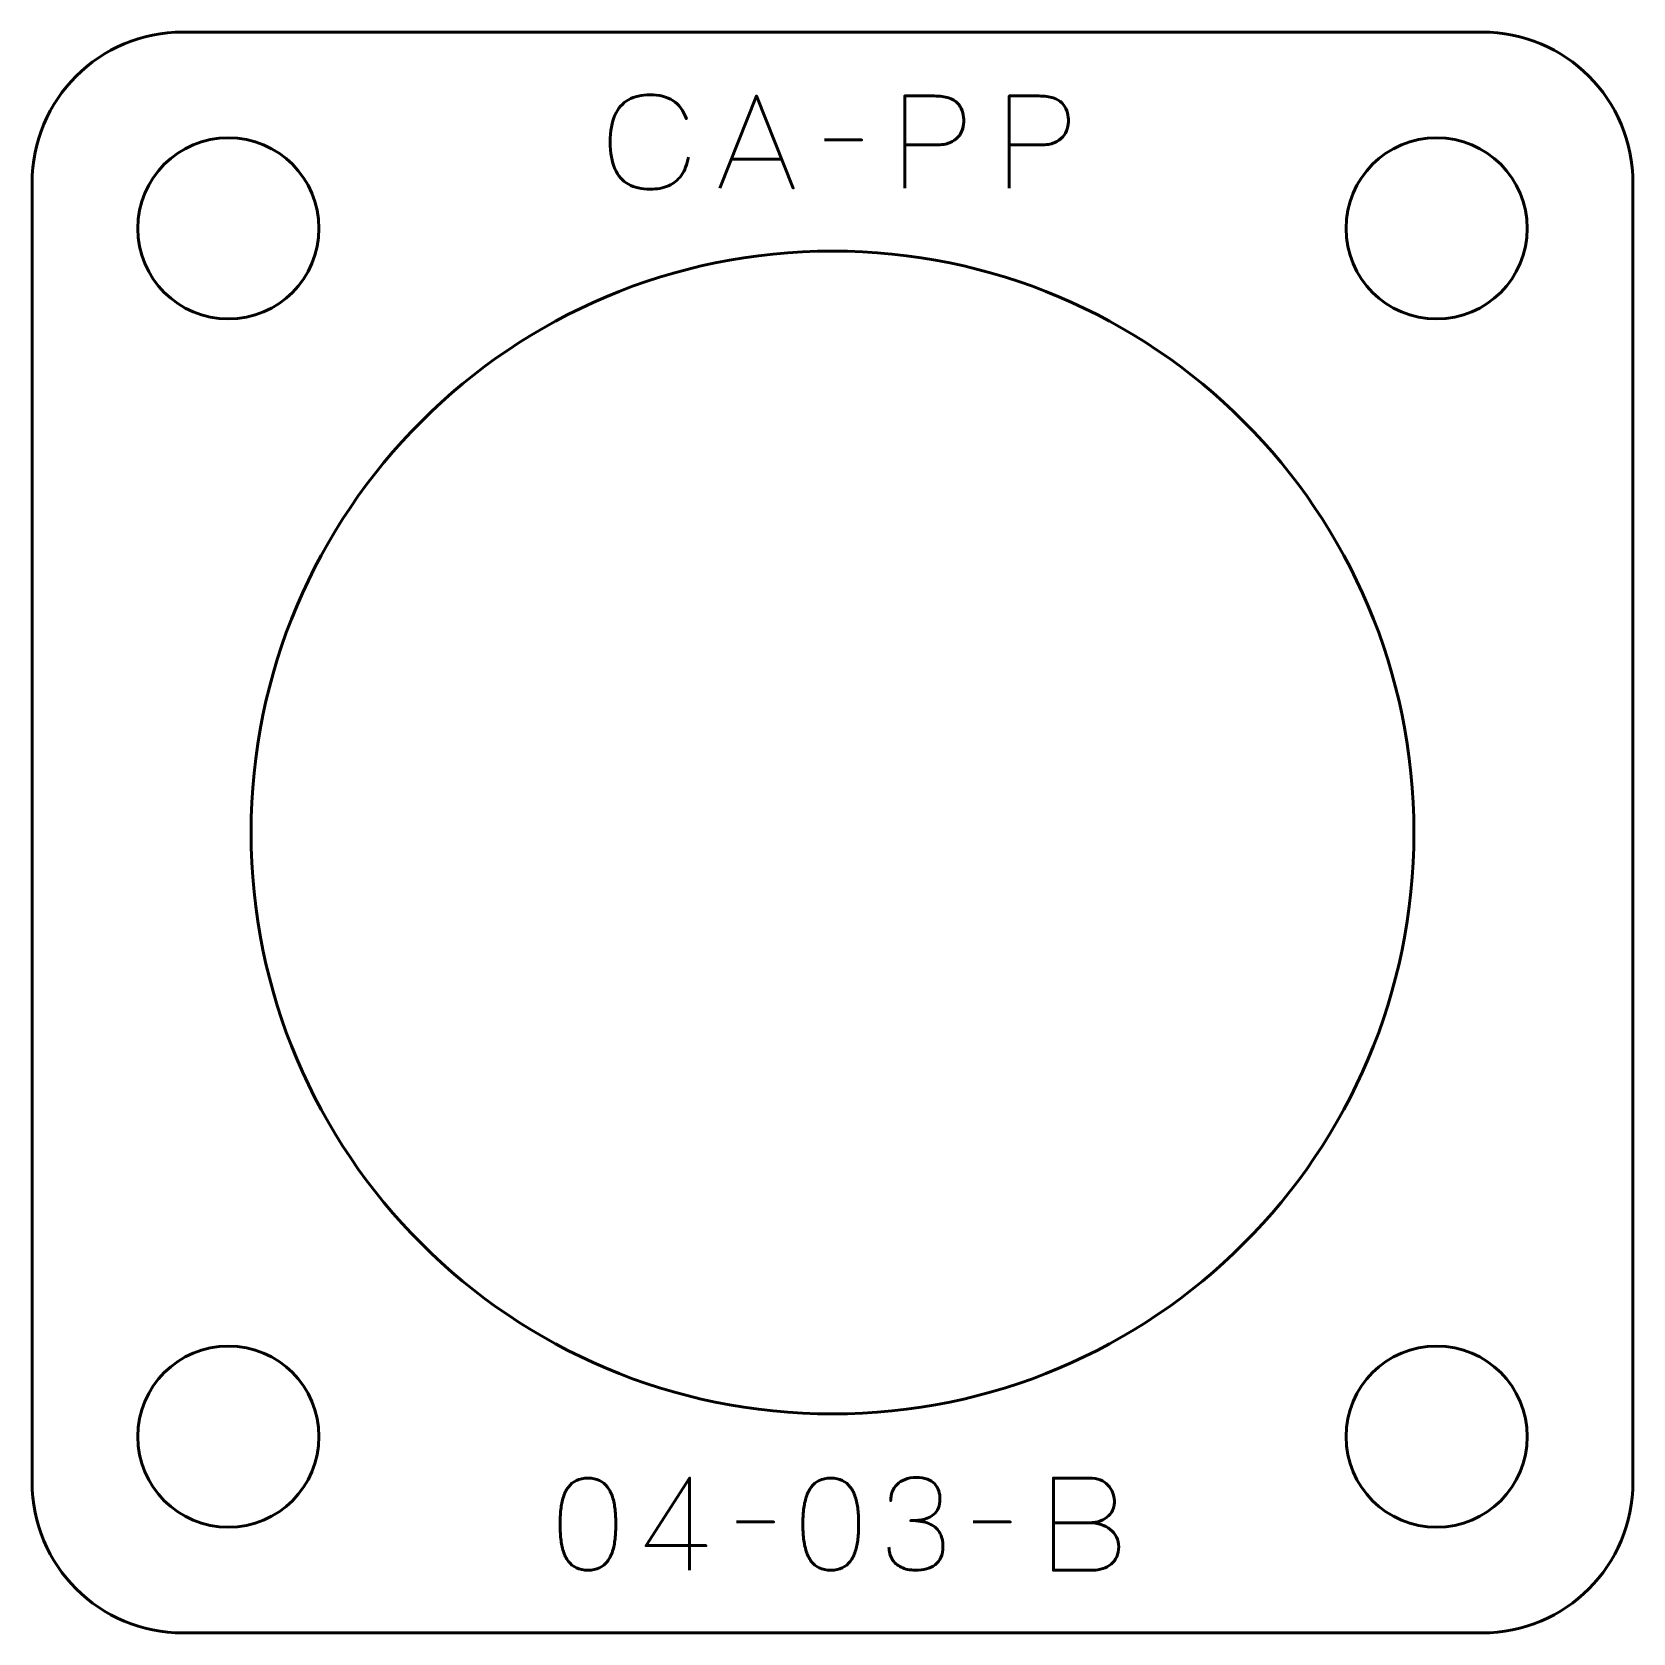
# Model space of a CAD drawing. Header units: centimetres. Extents: x -15.2 to 3.8, y -37.5 to 7.8.
# Drawn here: x -1.55 to 3.75, y -37.5 to -32.2 of the extents above; entities that cross this region are included whole.
import ezdxf

# ---------------------------------------------------------------- set-up
doc = ezdxf.new("R2010")
doc.units = ezdxf.units.CM
doc.header["$MEASUREMENT"] = 0
doc.layers.add('Layer 1', color=7, linetype='Continuous')

msp = doc.modelspace()

# ---------------------------------------------------------------- linework, layer by layer
at = {"layer": 'Layer 1', "lineweight": 53}
for points, knots in [([(-1.04994, -32.19997), (-1.04994, -32.19997), (3.24993, -32.19997), (3.24993, -32.19997), (3.24993, -32.19997), (3.52707, -32.19997), (3.75003, -32.42306), (3.75003, -32.70006), (3.75003, -32.70006), (3.75003, -32.70006), (3.75003, -36.99993), (3.75003, -36.99993), (3.75003, -36.99993), (3.75003, -37.27707), (3.52707, -37.50003), (3.24993, -37.50003), (3.24993, -37.50003), (3.24993, -37.50003), (-1.04994, -37.50003), (-1.04994, -37.50003), (-1.04994, -37.50003), (-1.32694, -37.50003), (-1.55003, -37.27707), (-1.55003, -36.99993), (-1.55003, -36.99993), (-1.55003, -36.99993), (-1.55003, -32.70006), (-1.55003, -32.70006), (-1.55003, -32.70006), (-1.55003, -32.42306), (-1.32694, -32.19997), (-1.04994, -32.19997)], [0, 0, 0, 0, 0.125, 0.125, 0.125, 0.125, 0.25, 0.25, 0.25, 0.25, 0.375, 0.375, 0.375, 0.375, 0.5, 0.5, 0.5, 0.5, 0.625, 0.625, 0.625, 0.625, 0.75, 0.75, 0.75, 0.75, 0.875, 0.875, 0.875, 0.875, 1, 1, 1, 1]), ([(-0.60002, -32.85), (-0.60002, -33.01567), (-0.73425, -33.15), (-0.90002, -33.15), (-0.90002, -33.15), (-1.06569, -33.15), (-1.20002, -33.01567), (-1.20002, -32.85), (-1.20002, -32.85), (-1.20002, -32.68437), (-1.06569, -32.55), (-0.90002, -32.55), (-0.90002, -32.55), (-0.73425, -32.55), (-0.60002, -32.68437), (-0.60002, -32.85)], [0, 0, 0, 0, 0.25, 0.25, 0.25, 0.25, 0.5, 0.5, 0.5, 0.5, 0.75, 0.75, 0.75, 0.75, 1, 1, 1, 1]), ([(3.39998, -32.85), (3.39998, -33.01567), (3.26575, -33.15), (3.09998, -33.15), (3.09998, -33.15), (2.93431, -33.15), (2.79998, -33.01567), (2.79998, -32.85), (2.79998, -32.85), (2.79998, -32.68437), (2.93431, -32.55), (3.09998, -32.55), (3.09998, -32.55), (3.26575, -32.55), (3.39998, -32.68437), (3.39998, -32.85)], [0, 0, 0, 0, 0.25, 0.25, 0.25, 0.25, 0.5, 0.5, 0.5, 0.5, 0.75, 0.75, 0.75, 0.75, 1, 1, 1, 1]), ([(-0.60002, -36.85), (-0.60002, -37.01567), (-0.73425, -37.15), (-0.90002, -37.15), (-0.90002, -37.15), (-1.06569, -37.15), (-1.20002, -37.01567), (-1.20002, -36.85), (-1.20002, -36.85), (-1.20002, -36.68437), (-1.06569, -36.55), (-0.90002, -36.55), (-0.90002, -36.55), (-0.73425, -36.55), (-0.60002, -36.68437), (-0.60002, -36.85)], [0, 0, 0, 0, 0.25, 0.25, 0.25, 0.25, 0.5, 0.5, 0.5, 0.5, 0.75, 0.75, 0.75, 0.75, 1, 1, 1, 1]), ([(3.39998, -36.85), (3.39998, -37.01567), (3.26575, -37.15), (3.09998, -37.15), (3.09998, -37.15), (2.93431, -37.15), (2.79998, -37.01567), (2.79998, -36.85), (2.79998, -36.85), (2.79998, -36.68437), (2.93431, -36.55), (3.09998, -36.55), (3.09998, -36.55), (3.26575, -36.55), (3.39998, -36.68437), (3.39998, -36.85)], [0, 0, 0, 0, 0.25, 0.25, 0.25, 0.25, 0.5, 0.5, 0.5, 0.5, 0.75, 0.75, 0.75, 0.75, 1, 1, 1, 1])]:
    msp.add_open_spline(points, degree=3, knots=knots, dxfattribs=at)
at = {"layer": 'Layer 1', "color": 30, "lineweight": 53}
for points, knots in [([(0.62312, -32.61445), (0.6186, -32.63865), (0.6107, -32.65862), (0.59962, -32.67428), (0.59962, -32.67428), (0.58848, -32.68988), (0.57422, -32.70145), (0.55687, -32.709), (0.55687, -32.709), (0.53958, -32.71655), (0.51926, -32.72036), (0.49612, -32.72029), (0.49612, -32.72029), (0.46797, -32.72036), (0.44405, -32.71492), (0.42443, -32.70385), (0.42443, -32.70385), (0.40482, -32.69284), (0.38986, -32.67584), (0.37956, -32.65277), (0.37956, -32.65277), (0.36926, -32.62969), (0.36411, -32.60013), (0.36404, -32.56408), (0.36404, -32.56408), (0.36411, -32.52817), (0.36926, -32.49867), (0.37956, -32.4756), (0.37956, -32.4756), (0.38986, -32.45253), (0.40482, -32.43546), (0.42443, -32.42438), (0.42443, -32.42438), (0.44405, -32.4133), (0.46797, -32.4078), (0.49612, -32.40787), (0.49612, -32.40787), (0.52625, -32.4078), (0.5515, -32.41422), (0.57182, -32.42713), (0.57182, -32.42713), (0.59207, -32.44004), (0.60696, -32.46001), (0.61634, -32.48703), (0.61634, -32.48703), (0.60696, -32.46001), (0.59207, -32.44004), (0.57182, -32.42713), (0.57182, -32.42713), (0.5515, -32.41422), (0.52625, -32.4078), (0.49612, -32.40787), (0.49612, -32.40787), (0.46797, -32.4078), (0.44405, -32.4133), (0.42443, -32.42438), (0.42443, -32.42438), (0.40482, -32.43546), (0.38986, -32.45253), (0.37956, -32.4756), (0.37956, -32.4756), (0.36926, -32.49867), (0.36411, -32.52817), (0.36404, -32.56408), (0.36404, -32.56408), (0.36411, -32.60013), (0.36926, -32.62969), (0.37956, -32.65277), (0.37956, -32.65277), (0.38986, -32.67584), (0.40482, -32.69284), (0.42443, -32.70385), (0.42443, -32.70385), (0.44405, -32.71492), (0.46797, -32.72036), (0.49612, -32.72029), (0.49612, -32.72029), (0.51926, -32.72036), (0.53958, -32.71655), (0.55687, -32.709), (0.55687, -32.709), (0.57422, -32.70145), (0.58848, -32.68988), (0.59962, -32.67428), (0.59962, -32.67428), (0.6107, -32.65862), (0.6186, -32.63865), (0.62312, -32.61445)], [0, 0, 0, 0, 0.0454545, 0.0454545, 0.0454545, 0.0454545, 0.0909091, 0.0909091, 0.0909091, 0.0909091, 0.1363636, 0.1363636, 0.1363636, 0.1363636, 0.1818182, 0.1818182, 0.1818182, 0.1818182, 0.2272727, 0.2272727, 0.2272727, 0.2272727, 0.2727273, 0.2727273, 0.2727273, 0.2727273, 0.3181818, 0.3181818, 0.3181818, 0.3181818, 0.3636364, 0.3636364, 0.3636364, 0.3636364, 0.4090909, 0.4090909, 0.4090909, 0.4090909, 0.4545455, 0.4545455, 0.4545455, 0.4545455, 0.5, 0.5, 0.5, 0.5, 0.5454545, 0.5454545, 0.5454545, 0.5454545, 0.5909091, 0.5909091, 0.5909091, 0.5909091, 0.6363636, 0.6363636, 0.6363636, 0.6363636, 0.6818182, 0.6818182, 0.6818182, 0.6818182, 0.7272727, 0.7272727, 0.7272727, 0.7272727, 0.7727273, 0.7727273, 0.7727273, 0.7727273, 0.8181818, 0.8181818, 0.8181818, 0.8181818, 0.8636364, 0.8636364, 0.8636364, 0.8636364, 0.9090909, 0.9090909, 0.9090909, 0.9090909, 0.9545455, 0.9545455, 0.9545455, 0.9545455, 1, 1, 1, 1]), ([(0.72726, -32.7169), (0.72726, -32.7169), (0.84833, -32.41168), (0.84833, -32.41168), (0.84833, -32.41168), (0.84833, -32.41168), (0.96983, -32.7169), (0.96983, -32.7169), (0.96983, -32.7169), (0.96983, -32.7169), (0.84833, -32.41168), (0.84833, -32.41168), (0.84833, -32.41168), (0.84833, -32.41168), (0.72726, -32.7169), (0.72726, -32.7169)], [0, 0, 0, 0, 0.25, 0.25, 0.25, 0.25, 0.5, 0.5, 0.5, 0.5, 0.75, 0.75, 0.75, 0.75, 1, 1, 1, 1]), ([(1.33897, -32.7169), (1.33897, -32.7169), (1.33897, -32.41168), (1.33897, -32.41168), (1.33897, -32.41168), (1.33897, -32.41168), (1.43634, -32.41168), (1.43634, -32.41168), (1.43634, -32.41168), (1.45581, -32.41175), (1.47182, -32.41394), (1.48445, -32.41817), (1.48445, -32.41817), (1.49701, -32.42233), (1.50689, -32.42812), (1.51402, -32.43546), (1.51402, -32.43546), (1.52114, -32.44272), (1.52622, -32.45105), (1.52933, -32.46043), (1.52933, -32.46043), (1.53236, -32.46982), (1.53412, -32.47962), (1.53455, -32.49), (1.53455, -32.49), (1.53504, -32.50037), (1.53384, -32.51053), (1.53102, -32.5204), (1.53102, -32.5204), (1.52813, -32.53028), (1.52326, -32.53924), (1.51627, -32.54729), (1.51627, -32.54729), (1.50936, -32.55533), (1.49998, -32.56175), (1.48819, -32.56648), (1.48819, -32.56648), (1.47641, -32.57127), (1.46181, -32.57367), (1.44438, -32.57381), (1.44438, -32.57381), (1.44438, -32.57381), (1.33897, -32.57381), (1.33897, -32.57381), (1.33897, -32.57381), (1.33897, -32.57381), (1.44438, -32.57381), (1.44438, -32.57381), (1.44438, -32.57381), (1.46145, -32.57367), (1.47592, -32.57127), (1.48763, -32.56648), (1.48763, -32.56648), (1.49941, -32.56175), (1.5088, -32.55533), (1.51585, -32.54729), (1.51585, -32.54729), (1.52284, -32.53924), (1.52785, -32.53028), (1.53081, -32.5204), (1.53081, -32.5204), (1.53377, -32.51053), (1.53504, -32.50037), (1.53455, -32.49), (1.53455, -32.49), (1.53412, -32.47962), (1.53236, -32.46982), (1.52919, -32.46043), (1.52919, -32.46043), (1.52608, -32.45105), (1.52086, -32.44272), (1.51373, -32.43546), (1.51373, -32.43546), (1.50654, -32.42812), (1.49666, -32.42233), (1.4841, -32.41817), (1.4841, -32.41817), (1.47147, -32.41394), (1.4556, -32.41175), (1.43634, -32.41168), (1.43634, -32.41168), (1.43634, -32.41168), (1.33897, -32.41168), (1.33897, -32.41168), (1.33897, -32.41168), (1.33897, -32.41168), (1.33897, -32.7169), (1.33897, -32.7169)], [0, 0, 0, 0, 0.0454545, 0.0454545, 0.0454545, 0.0454545, 0.0909091, 0.0909091, 0.0909091, 0.0909091, 0.1363636, 0.1363636, 0.1363636, 0.1363636, 0.1818182, 0.1818182, 0.1818182, 0.1818182, 0.2272727, 0.2272727, 0.2272727, 0.2272727, 0.2727273, 0.2727273, 0.2727273, 0.2727273, 0.3181818, 0.3181818, 0.3181818, 0.3181818, 0.3636364, 0.3636364, 0.3636364, 0.3636364, 0.4090909, 0.4090909, 0.4090909, 0.4090909, 0.4545455, 0.4545455, 0.4545455, 0.4545455, 0.5, 0.5, 0.5, 0.5, 0.5454545, 0.5454545, 0.5454545, 0.5454545, 0.5909091, 0.5909091, 0.5909091, 0.5909091, 0.6363636, 0.6363636, 0.6363636, 0.6363636, 0.6818182, 0.6818182, 0.6818182, 0.6818182, 0.7272727, 0.7272727, 0.7272727, 0.7272727, 0.7727273, 0.7727273, 0.7727273, 0.7727273, 0.8181818, 0.8181818, 0.8181818, 0.8181818, 0.8636364, 0.8636364, 0.8636364, 0.8636364, 0.9090909, 0.9090909, 0.9090909, 0.9090909, 0.9545455, 0.9545455, 0.9545455, 0.9545455, 1, 1, 1, 1]), ([(1.68525, -32.7169), (1.68525, -32.7169), (1.68525, -32.41168), (1.68525, -32.41168), (1.68525, -32.41168), (1.68525, -32.41168), (1.78262, -32.41168), (1.78262, -32.41168), (1.78262, -32.41168), (1.80209, -32.41175), (1.8181, -32.41394), (1.83073, -32.41817), (1.83073, -32.41817), (1.84329, -32.42233), (1.85317, -32.42812), (1.8603, -32.43546), (1.8603, -32.43546), (1.86742, -32.44272), (1.8725, -32.45105), (1.87561, -32.46043), (1.87561, -32.46043), (1.87864, -32.46982), (1.8804, -32.47962), (1.88083, -32.49), (1.88083, -32.49), (1.88132, -32.50037), (1.88012, -32.51053), (1.8773, -32.5204), (1.8773, -32.5204), (1.87441, -32.53028), (1.86954, -32.53924), (1.86255, -32.54729), (1.86255, -32.54729), (1.85564, -32.55533), (1.84626, -32.56175), (1.83447, -32.56648), (1.83447, -32.56648), (1.82269, -32.57127), (1.80809, -32.57367), (1.79066, -32.57381), (1.79066, -32.57381), (1.79066, -32.57381), (1.68525, -32.57381), (1.68525, -32.57381), (1.68525, -32.57381), (1.68525, -32.57381), (1.79066, -32.57381), (1.79066, -32.57381), (1.79066, -32.57381), (1.80773, -32.57367), (1.8222, -32.57127), (1.83391, -32.56648), (1.83391, -32.56648), (1.84569, -32.56175), (1.85508, -32.55533), (1.86213, -32.54729), (1.86213, -32.54729), (1.86912, -32.53924), (1.87413, -32.53028), (1.87709, -32.5204), (1.87709, -32.5204), (1.88005, -32.51053), (1.88132, -32.50037), (1.88083, -32.49), (1.88083, -32.49), (1.8804, -32.47962), (1.87864, -32.46982), (1.87547, -32.46043), (1.87547, -32.46043), (1.87236, -32.45105), (1.86714, -32.44272), (1.86001, -32.43546), (1.86001, -32.43546), (1.85282, -32.42812), (1.84294, -32.42233), (1.83038, -32.41817), (1.83038, -32.41817), (1.81775, -32.41394), (1.80188, -32.41175), (1.78262, -32.41168), (1.78262, -32.41168), (1.78262, -32.41168), (1.68525, -32.41168), (1.68525, -32.41168), (1.68525, -32.41168), (1.68525, -32.41168), (1.68525, -32.7169), (1.68525, -32.7169)], [0, 0, 0, 0, 0.0454545, 0.0454545, 0.0454545, 0.0454545, 0.0909091, 0.0909091, 0.0909091, 0.0909091, 0.1363636, 0.1363636, 0.1363636, 0.1363636, 0.1818182, 0.1818182, 0.1818182, 0.1818182, 0.2272727, 0.2272727, 0.2272727, 0.2272727, 0.2727273, 0.2727273, 0.2727273, 0.2727273, 0.3181818, 0.3181818, 0.3181818, 0.3181818, 0.3636364, 0.3636364, 0.3636364, 0.3636364, 0.4090909, 0.4090909, 0.4090909, 0.4090909, 0.4545455, 0.4545455, 0.4545455, 0.4545455, 0.5, 0.5, 0.5, 0.5, 0.5454545, 0.5454545, 0.5454545, 0.5454545, 0.5909091, 0.5909091, 0.5909091, 0.5909091, 0.6363636, 0.6363636, 0.6363636, 0.6363636, 0.6818182, 0.6818182, 0.6818182, 0.6818182, 0.7272727, 0.7272727, 0.7272727, 0.7272727, 0.7727273, 0.7727273, 0.7727273, 0.7727273, 0.8181818, 0.8181818, 0.8181818, 0.8181818, 0.8636364, 0.8636364, 0.8636364, 0.8636364, 0.9090909, 0.9090909, 0.9090909, 0.9090909, 0.9545455, 0.9545455, 0.9545455, 0.9545455, 1, 1, 1, 1]), ([(1.07312, -32.5573), (1.07312, -32.5573), (1.19631, -32.5573), (1.19631, -32.5573), (1.19631, -32.5573), (1.19631, -32.5573), (1.07312, -32.5573), (1.07312, -32.5573)], [0, 0, 0, 0, 0.5, 0.5, 0.5, 0.5, 1, 1, 1, 1]), ([(0.76536, -32.6208), (0.76536, -32.6208), (0.9313, -32.6208), (0.9313, -32.6208), (0.9313, -32.6208), (0.9313, -32.6208), (0.76536, -32.6208), (0.76536, -32.6208)], [0, 0, 0, 0, 0.5, 0.5, 0.5, 0.5, 1, 1, 1, 1]), ([(0.29039, -37.29221), (0.3052, -37.29214), (0.31797, -37.28953), (0.32863, -37.28445), (0.32863, -37.28445), (0.33921, -37.27937), (0.34803, -37.2721), (0.35508, -37.26286), (0.35508, -37.26286), (0.36207, -37.25355), (0.36757, -37.24254), (0.37166, -37.22984), (0.37166, -37.22984), (0.37569, -37.21714), (0.37858, -37.20324), (0.3802, -37.188), (0.3802, -37.188), (0.3819, -37.17276), (0.38274, -37.15674), (0.38267, -37.13981), (0.38267, -37.13981), (0.38274, -37.12295), (0.3819, -37.10693), (0.3802, -37.09176), (0.3802, -37.09176), (0.37858, -37.07659), (0.37569, -37.06262), (0.37166, -37.04992), (0.37166, -37.04992), (0.36757, -37.03729), (0.36207, -37.02629), (0.35508, -37.0169), (0.35508, -37.0169), (0.34803, -37.00759), (0.33921, -37.00032), (0.32863, -36.99524), (0.32863, -36.99524), (0.31797, -36.99009), (0.3052, -36.98748), (0.29039, -36.98741), (0.29039, -36.98741), (0.27557, -36.98748), (0.2628, -36.99009), (0.25214, -36.99524), (0.25214, -36.99524), (0.24156, -37.00032), (0.23274, -37.00759), (0.22569, -37.0169), (0.22569, -37.0169), (0.2187, -37.02629), (0.2132, -37.03729), (0.20911, -37.04992), (0.20911, -37.04992), (0.20508, -37.06262), (0.20219, -37.07659), (0.20057, -37.09176), (0.20057, -37.09176), (0.19888, -37.10693), (0.19803, -37.12295), (0.1981, -37.13981), (0.1981, -37.13981), (0.19803, -37.15674), (0.19888, -37.17276), (0.20057, -37.188), (0.20057, -37.188), (0.20219, -37.20324), (0.20508, -37.21714), (0.20911, -37.22984), (0.20911, -37.22984), (0.2132, -37.24254), (0.2187, -37.25355), (0.22569, -37.26286), (0.22569, -37.26286), (0.23274, -37.2721), (0.24156, -37.27937), (0.25214, -37.28445), (0.25214, -37.28445), (0.2628, -37.28953), (0.27557, -37.29214), (0.29039, -37.29221)], [0, 0, 0, 0, 0.05, 0.05, 0.05, 0.05, 0.1, 0.1, 0.1, 0.1, 0.15, 0.15, 0.15, 0.15, 0.2, 0.2, 0.2, 0.2, 0.25, 0.25, 0.25, 0.25, 0.3, 0.3, 0.3, 0.3, 0.35, 0.35, 0.35, 0.35, 0.4, 0.4, 0.4, 0.4, 0.45, 0.45, 0.45, 0.45, 0.5, 0.5, 0.5, 0.5, 0.55, 0.55, 0.55, 0.55, 0.6, 0.6, 0.6, 0.6, 0.65, 0.65, 0.65, 0.65, 0.7, 0.7, 0.7, 0.7, 0.75, 0.75, 0.75, 0.75, 0.8, 0.8, 0.8, 0.8, 0.85, 0.85, 0.85, 0.85, 0.9, 0.9, 0.9, 0.9, 0.95, 0.95, 0.95, 0.95, 1, 1, 1, 1]), ([(0.29039, -37.29221), (0.3052, -37.29214), (0.31797, -37.28953), (0.32863, -37.28445), (0.32863, -37.28445), (0.33921, -37.27937), (0.34803, -37.2721), (0.35508, -37.26286), (0.35508, -37.26286), (0.36207, -37.25355), (0.36757, -37.24254), (0.37166, -37.22984), (0.37166, -37.22984), (0.37569, -37.21714), (0.37858, -37.20324), (0.3802, -37.188), (0.3802, -37.188), (0.3819, -37.17276), (0.38274, -37.15674), (0.38267, -37.13981), (0.38267, -37.13981), (0.38274, -37.12295), (0.3819, -37.10693), (0.3802, -37.09176), (0.3802, -37.09176), (0.37858, -37.07659), (0.37569, -37.06262), (0.37166, -37.04992), (0.37166, -37.04992), (0.36757, -37.03729), (0.36207, -37.02629), (0.35508, -37.0169), (0.35508, -37.0169), (0.34803, -37.00759), (0.33921, -37.00032), (0.32863, -36.99524), (0.32863, -36.99524), (0.31797, -36.99009), (0.3052, -36.98748), (0.29039, -36.98741), (0.29039, -36.98741), (0.27557, -36.98748), (0.2628, -36.99009), (0.25214, -36.99524), (0.25214, -36.99524), (0.24156, -37.00032), (0.23274, -37.00759), (0.22569, -37.0169), (0.22569, -37.0169), (0.2187, -37.02629), (0.2132, -37.03729), (0.20911, -37.04992), (0.20911, -37.04992), (0.20508, -37.06262), (0.20219, -37.07659), (0.20057, -37.09176), (0.20057, -37.09176), (0.19888, -37.10693), (0.19803, -37.12295), (0.1981, -37.13981), (0.1981, -37.13981), (0.19803, -37.15674), (0.19888, -37.17276), (0.20057, -37.188), (0.20057, -37.188), (0.20219, -37.20324), (0.20508, -37.21714), (0.20911, -37.22984), (0.20911, -37.22984), (0.2132, -37.24254), (0.2187, -37.25355), (0.22569, -37.26286), (0.22569, -37.26286), (0.23274, -37.2721), (0.24156, -37.27937), (0.25214, -37.28445), (0.25214, -37.28445), (0.2628, -37.28953), (0.27557, -37.29214), (0.29039, -37.29221)], [0, 0, 0, 0, 0.05, 0.05, 0.05, 0.05, 0.1, 0.1, 0.1, 0.1, 0.15, 0.15, 0.15, 0.15, 0.2, 0.2, 0.2, 0.2, 0.25, 0.25, 0.25, 0.25, 0.3, 0.3, 0.3, 0.3, 0.35, 0.35, 0.35, 0.35, 0.4, 0.4, 0.4, 0.4, 0.45, 0.45, 0.45, 0.45, 0.5, 0.5, 0.5, 0.5, 0.55, 0.55, 0.55, 0.55, 0.6, 0.6, 0.6, 0.6, 0.65, 0.65, 0.65, 0.65, 0.7, 0.7, 0.7, 0.7, 0.75, 0.75, 0.75, 0.75, 0.8, 0.8, 0.8, 0.8, 0.85, 0.85, 0.85, 0.85, 0.9, 0.9, 0.9, 0.9, 0.95, 0.95, 0.95, 0.95, 1, 1, 1, 1]), ([(0.62693, -37.29221), (0.62693, -37.29221), (0.62693, -36.98699), (0.62693, -36.98699), (0.62693, -36.98699), (0.62693, -36.98699), (0.483, -37.21093), (0.483, -37.21093), (0.483, -37.21093), (0.483, -37.21093), (0.68112, -37.21093), (0.68112, -37.21093), (0.68112, -37.21093), (0.68112, -37.21093), (0.483, -37.21093), (0.483, -37.21093), (0.483, -37.21093), (0.483, -37.21093), (0.62693, -36.98699), (0.62693, -36.98699), (0.62693, -36.98699), (0.62693, -36.98699), (0.62693, -37.29221), (0.62693, -37.29221)], [0, 0, 0, 0, 0.1666667, 0.1666667, 0.1666667, 0.1666667, 0.3333333, 0.3333333, 0.3333333, 0.3333333, 0.5, 0.5, 0.5, 0.5, 0.6666667, 0.6666667, 0.6666667, 0.6666667, 0.8333333, 0.8333333, 0.8333333, 0.8333333, 1, 1, 1, 1]), ([(1.09429, -37.29221), (1.1091, -37.29214), (1.12187, -37.28953), (1.13253, -37.28445), (1.13253, -37.28445), (1.14311, -37.27937), (1.15193, -37.2721), (1.15898, -37.26286), (1.15898, -37.26286), (1.16597, -37.25355), (1.17147, -37.24254), (1.17556, -37.22984), (1.17556, -37.22984), (1.17959, -37.21714), (1.18248, -37.20324), (1.1841, -37.188), (1.1841, -37.188), (1.1858, -37.17276), (1.18664, -37.15674), (1.18657, -37.13981), (1.18657, -37.13981), (1.18664, -37.12295), (1.1858, -37.10693), (1.1841, -37.09176), (1.1841, -37.09176), (1.18248, -37.07659), (1.17959, -37.06262), (1.17556, -37.04992), (1.17556, -37.04992), (1.17147, -37.03729), (1.16597, -37.02629), (1.15898, -37.0169), (1.15898, -37.0169), (1.15193, -37.00759), (1.14311, -37.00032), (1.13253, -36.99524), (1.13253, -36.99524), (1.12187, -36.99009), (1.1091, -36.98748), (1.09429, -36.98741), (1.09429, -36.98741), (1.07947, -36.98748), (1.0667, -36.99009), (1.05604, -36.99524), (1.05604, -36.99524), (1.04546, -37.00032), (1.03664, -37.00759), (1.02959, -37.0169), (1.02959, -37.0169), (1.0226, -37.02629), (1.0171, -37.03729), (1.01301, -37.04992), (1.01301, -37.04992), (1.00898, -37.06262), (1.00609, -37.07659), (1.00447, -37.09176), (1.00447, -37.09176), (1.00278, -37.10693), (1.00193, -37.12295), (1.002, -37.13981), (1.002, -37.13981), (1.00193, -37.15674), (1.00278, -37.17276), (1.00447, -37.188), (1.00447, -37.188), (1.00609, -37.20324), (1.00898, -37.21714), (1.01301, -37.22984), (1.01301, -37.22984), (1.0171, -37.24254), (1.0226, -37.25355), (1.02959, -37.26286), (1.02959, -37.26286), (1.03664, -37.2721), (1.04546, -37.27937), (1.05604, -37.28445), (1.05604, -37.28445), (1.0667, -37.28953), (1.07947, -37.29214), (1.09429, -37.29221)], [0, 0, 0, 0, 0.05, 0.05, 0.05, 0.05, 0.1, 0.1, 0.1, 0.1, 0.15, 0.15, 0.15, 0.15, 0.2, 0.2, 0.2, 0.2, 0.25, 0.25, 0.25, 0.25, 0.3, 0.3, 0.3, 0.3, 0.35, 0.35, 0.35, 0.35, 0.4, 0.4, 0.4, 0.4, 0.45, 0.45, 0.45, 0.45, 0.5, 0.5, 0.5, 0.5, 0.55, 0.55, 0.55, 0.55, 0.6, 0.6, 0.6, 0.6, 0.65, 0.65, 0.65, 0.65, 0.7, 0.7, 0.7, 0.7, 0.75, 0.75, 0.75, 0.75, 0.8, 0.8, 0.8, 0.8, 0.85, 0.85, 0.85, 0.85, 0.9, 0.9, 0.9, 0.9, 0.95, 0.95, 0.95, 0.95, 1, 1, 1, 1]), ([(1.09429, -37.29221), (1.1091, -37.29214), (1.12187, -37.28953), (1.13253, -37.28445), (1.13253, -37.28445), (1.14311, -37.27937), (1.15193, -37.2721), (1.15898, -37.26286), (1.15898, -37.26286), (1.16597, -37.25355), (1.17147, -37.24254), (1.17556, -37.22984), (1.17556, -37.22984), (1.17959, -37.21714), (1.18248, -37.20324), (1.1841, -37.188), (1.1841, -37.188), (1.1858, -37.17276), (1.18664, -37.15674), (1.18657, -37.13981), (1.18657, -37.13981), (1.18664, -37.12295), (1.1858, -37.10693), (1.1841, -37.09176), (1.1841, -37.09176), (1.18248, -37.07659), (1.17959, -37.06262), (1.17556, -37.04992), (1.17556, -37.04992), (1.17147, -37.03729), (1.16597, -37.02629), (1.15898, -37.0169), (1.15898, -37.0169), (1.15193, -37.00759), (1.14311, -37.00032), (1.13253, -36.99524), (1.13253, -36.99524), (1.12187, -36.99009), (1.1091, -36.98748), (1.09429, -36.98741), (1.09429, -36.98741), (1.07947, -36.98748), (1.0667, -36.99009), (1.05604, -36.99524), (1.05604, -36.99524), (1.04546, -37.00032), (1.03664, -37.00759), (1.02959, -37.0169), (1.02959, -37.0169), (1.0226, -37.02629), (1.0171, -37.03729), (1.01301, -37.04992), (1.01301, -37.04992), (1.00898, -37.06262), (1.00609, -37.07659), (1.00447, -37.09176), (1.00447, -37.09176), (1.00278, -37.10693), (1.00193, -37.12295), (1.002, -37.13981), (1.002, -37.13981), (1.00193, -37.15674), (1.00278, -37.17276), (1.00447, -37.188), (1.00447, -37.188), (1.00609, -37.20324), (1.00898, -37.21714), (1.01301, -37.22984), (1.01301, -37.22984), (1.0171, -37.24254), (1.0226, -37.25355), (1.02959, -37.26286), (1.02959, -37.26286), (1.03664, -37.2721), (1.04546, -37.27937), (1.05604, -37.28445), (1.05604, -37.28445), (1.0667, -37.28953), (1.07947, -37.29214), (1.09429, -37.29221)], [0, 0, 0, 0, 0.05, 0.05, 0.05, 0.05, 0.1, 0.1, 0.1, 0.1, 0.15, 0.15, 0.15, 0.15, 0.2, 0.2, 0.2, 0.2, 0.25, 0.25, 0.25, 0.25, 0.3, 0.3, 0.3, 0.3, 0.35, 0.35, 0.35, 0.35, 0.4, 0.4, 0.4, 0.4, 0.45, 0.45, 0.45, 0.45, 0.5, 0.5, 0.5, 0.5, 0.55, 0.55, 0.55, 0.55, 0.6, 0.6, 0.6, 0.6, 0.65, 0.65, 0.65, 0.65, 0.7, 0.7, 0.7, 0.7, 0.75, 0.75, 0.75, 0.75, 0.8, 0.8, 0.8, 0.8, 0.85, 0.85, 0.85, 0.85, 0.9, 0.9, 0.9, 0.9, 0.95, 0.95, 0.95, 0.95, 1, 1, 1, 1]), ([(1.2869, -37.21559), (1.28697, -37.23083), (1.2905, -37.24409), (1.29748, -37.25559), (1.29748, -37.25559), (1.30447, -37.26702), (1.31442, -37.27598), (1.3274, -37.2824), (1.3274, -37.2824), (1.34038, -37.28882), (1.35597, -37.29207), (1.37411, -37.29221), (1.37411, -37.29221), (1.38772, -37.29221), (1.40007, -37.2908), (1.41129, -37.28784), (1.41129, -37.28784), (1.42244, -37.28487), (1.43203, -37.28029), (1.44015, -37.27401), (1.44015, -37.27401), (1.44826, -37.26773), (1.45447, -37.25961), (1.45891, -37.24974), (1.45891, -37.24974), (1.46329, -37.23979), (1.46547, -37.22786), (1.46554, -37.21389), (1.46554, -37.21389), (1.46562, -37.19527), (1.46181, -37.17953), (1.45426, -37.16676), (1.45426, -37.16676), (1.44671, -37.15399), (1.43499, -37.1444), (1.41926, -37.13784), (1.41926, -37.13784), (1.40353, -37.13127), (1.38335, -37.12796), (1.35887, -37.12796), (1.35887, -37.12796), (1.37714, -37.12803), (1.39245, -37.12634), (1.40494, -37.12288), (1.40494, -37.12288), (1.41736, -37.11942), (1.4273, -37.11455), (1.43478, -37.1082), (1.43478, -37.1082), (1.44226, -37.10192), (1.44769, -37.09444), (1.45094, -37.08584), (1.45094, -37.08584), (1.45426, -37.0773), (1.45588, -37.06792), (1.45581, -37.05769), (1.45581, -37.05769), (1.45588, -37.04745), (1.45447, -37.038), (1.45165, -37.02925), (1.45165, -37.02925), (1.44889, -37.0205), (1.44438, -37.01281), (1.43824, -37.00625), (1.43824, -37.00625), (1.4321, -36.99969), (1.42399, -36.99454), (1.41404, -36.99087), (1.41404, -36.99087), (1.40402, -36.9872), (1.39181, -36.98537), (1.37749, -36.9853), (1.37749, -36.9853), (1.36324, -36.98537), (1.35075, -36.98748), (1.34017, -36.99158), (1.34017, -36.99158), (1.32951, -36.99567), (1.32077, -37.00124), (1.31371, -37.00837), (1.31371, -37.00837), (1.30673, -37.01549), (1.3015, -37.02361), (1.29805, -37.03278), (1.29805, -37.03278), (1.29452, -37.04195), (1.29283, -37.05169), (1.29283, -37.06192), (1.29283, -37.06192), (1.29283, -37.05169), (1.29452, -37.04195), (1.29805, -37.03278), (1.29805, -37.03278), (1.3015, -37.02361), (1.30673, -37.01549), (1.31371, -37.00837), (1.31371, -37.00837), (1.32077, -37.00124), (1.32951, -36.99567), (1.34017, -36.99158), (1.34017, -36.99158), (1.35075, -36.98748), (1.36324, -36.98537), (1.37749, -36.9853), (1.37749, -36.9853), (1.39181, -36.98537), (1.40402, -36.9872), (1.41404, -36.99087), (1.41404, -36.99087), (1.42399, -36.99454), (1.4321, -36.99969), (1.43824, -37.00625), (1.43824, -37.00625), (1.44438, -37.01281), (1.44889, -37.0205), (1.45165, -37.02925), (1.45165, -37.02925), (1.45447, -37.038), (1.45588, -37.04745), (1.45581, -37.05769), (1.45581, -37.05769), (1.45588, -37.06792), (1.45426, -37.0773), (1.45094, -37.08584), (1.45094, -37.08584), (1.44769, -37.09444), (1.44226, -37.10192), (1.43478, -37.1082), (1.43478, -37.1082), (1.4273, -37.11455), (1.41736, -37.11942), (1.40494, -37.12288), (1.40494, -37.12288), (1.39245, -37.12634), (1.37714, -37.12803), (1.35887, -37.12796), (1.35887, -37.12796), (1.38335, -37.12796), (1.40353, -37.13127), (1.41926, -37.13784), (1.41926, -37.13784), (1.43499, -37.1444), (1.44671, -37.15399), (1.45426, -37.16676), (1.45426, -37.16676), (1.46181, -37.17953), (1.46562, -37.19527), (1.46554, -37.21389), (1.46554, -37.21389), (1.46547, -37.22786), (1.46329, -37.23979), (1.45891, -37.24974), (1.45891, -37.24974), (1.45447, -37.25961), (1.44826, -37.26773), (1.44015, -37.27401), (1.44015, -37.27401), (1.43203, -37.28029), (1.42244, -37.28487), (1.41129, -37.28784), (1.41129, -37.28784), (1.40007, -37.2908), (1.38772, -37.29221), (1.37411, -37.29221), (1.37411, -37.29221), (1.35597, -37.29207), (1.34038, -37.28882), (1.3274, -37.2824), (1.3274, -37.2824), (1.31442, -37.27598), (1.30447, -37.26702), (1.29748, -37.25559), (1.29748, -37.25559), (1.2905, -37.24409), (1.28697, -37.23083), (1.2869, -37.21559)], [0, 0, 0, 0, 0.0227273, 0.0227273, 0.0227273, 0.0227273, 0.0454545, 0.0454545, 0.0454545, 0.0454545, 0.0681818, 0.0681818, 0.0681818, 0.0681818, 0.0909091, 0.0909091, 0.0909091, 0.0909091, 0.1136364, 0.1136364, 0.1136364, 0.1136364, 0.1363636, 0.1363636, 0.1363636, 0.1363636, 0.1590909, 0.1590909, 0.1590909, 0.1590909, 0.1818182, 0.1818182, 0.1818182, 0.1818182, 0.2045455, 0.2045455, 0.2045455, 0.2045455, 0.2272727, 0.2272727, 0.2272727, 0.2272727, 0.25, 0.25, 0.25, 0.25, 0.2727273, 0.2727273, 0.2727273, 0.2727273, 0.2954545, 0.2954545, 0.2954545, 0.2954545, 0.3181818, 0.3181818, 0.3181818, 0.3181818, 0.3409091, 0.3409091, 0.3409091, 0.3409091, 0.3636364, 0.3636364, 0.3636364, 0.3636364, 0.3863636, 0.3863636, 0.3863636, 0.3863636, 0.4090909, 0.4090909, 0.4090909, 0.4090909, 0.4318182, 0.4318182, 0.4318182, 0.4318182, 0.4545455, 0.4545455, 0.4545455, 0.4545455, 0.4772727, 0.4772727, 0.4772727, 0.4772727, 0.5, 0.5, 0.5, 0.5, 0.5227273, 0.5227273, 0.5227273, 0.5227273, 0.5454545, 0.5454545, 0.5454545, 0.5454545, 0.5681818, 0.5681818, 0.5681818, 0.5681818, 0.5909091, 0.5909091, 0.5909091, 0.5909091, 0.6136364, 0.6136364, 0.6136364, 0.6136364, 0.6363636, 0.6363636, 0.6363636, 0.6363636, 0.6590909, 0.6590909, 0.6590909, 0.6590909, 0.6818182, 0.6818182, 0.6818182, 0.6818182, 0.7045455, 0.7045455, 0.7045455, 0.7045455, 0.7272727, 0.7272727, 0.7272727, 0.7272727, 0.75, 0.75, 0.75, 0.75, 0.7727273, 0.7727273, 0.7727273, 0.7727273, 0.7954545, 0.7954545, 0.7954545, 0.7954545, 0.8181818, 0.8181818, 0.8181818, 0.8181818, 0.8409091, 0.8409091, 0.8409091, 0.8409091, 0.8636364, 0.8636364, 0.8636364, 0.8636364, 0.8863636, 0.8863636, 0.8863636, 0.8863636, 0.9090909, 0.9090909, 0.9090909, 0.9090909, 0.9318182, 0.9318182, 0.9318182, 0.9318182, 0.9545455, 0.9545455, 0.9545455, 0.9545455, 0.9772727, 0.9772727, 0.9772727, 0.9772727, 1, 1, 1, 1]), ([(1.8313, -37.13515), (1.8313, -37.13515), (1.94856, -37.13515), (1.94856, -37.13515), (1.94856, -37.13515), (1.9638, -37.13508), (1.97678, -37.13297), (1.98772, -37.1288), (1.98772, -37.1288), (1.99859, -37.12471), (2.0074, -37.11914), (2.01425, -37.11215), (2.01425, -37.11215), (2.02109, -37.10517), (2.02603, -37.09727), (2.02914, -37.08852), (2.02914, -37.08852), (2.03217, -37.07984), (2.03358, -37.07081), (2.03323, -37.0615), (2.03323, -37.0615), (2.0328, -37.05218), (2.03083, -37.04315), (2.0273, -37.03433), (2.0273, -37.03433), (2.02384, -37.02551), (2.01862, -37.01754), (2.01178, -37.01041), (2.01178, -37.01041), (2.00494, -37.00329), (1.9964, -36.99764), (1.98603, -36.99348), (1.98603, -36.99348), (1.97565, -36.98925), (1.96345, -36.98706), (1.94941, -36.98699), (1.94941, -36.98699), (1.94941, -36.98699), (1.8313, -36.98699), (1.8313, -36.98699), (1.8313, -36.98699), (1.8313, -36.98699), (1.8313, -37.29221), (1.8313, -37.29221), (1.8313, -37.29221), (1.8313, -37.29221), (1.96126, -37.29221), (1.96126, -37.29221), (1.96126, -37.29221), (1.9734, -37.29221), (1.98469, -37.29045), (1.99513, -37.28699), (1.99513, -37.28699), (2.00557, -37.28346), (2.01467, -37.27845), (2.02257, -37.27175), (2.02257, -37.27175), (2.03041, -37.26512), (2.03654, -37.25707), (2.04092, -37.24755), (2.04092, -37.24755), (2.04529, -37.23802), (2.04755, -37.22723), (2.04762, -37.21516), (2.04762, -37.21516), (2.04734, -37.20303), (2.0448, -37.19209), (2.03993, -37.18229), (2.03993, -37.18229), (2.03506, -37.17248), (2.02829, -37.16408), (2.01954, -37.15703), (2.01954, -37.15703), (2.01079, -37.15004), (2.00035, -37.14461), (1.98835, -37.14087), (1.98835, -37.14087), (1.97636, -37.13713), (1.9631, -37.13523), (1.94856, -37.13515), (1.94856, -37.13515), (1.9631, -37.13523), (1.97636, -37.13713), (1.98835, -37.14087), (1.98835, -37.14087), (2.00035, -37.14461), (2.01079, -37.15004), (2.01954, -37.15703), (2.01954, -37.15703), (2.02829, -37.16408), (2.03506, -37.17248), (2.03993, -37.18229), (2.03993, -37.18229), (2.0448, -37.19209), (2.04734, -37.20303), (2.04762, -37.21516), (2.04762, -37.21516), (2.04755, -37.22723), (2.04529, -37.23802), (2.04092, -37.24755), (2.04092, -37.24755), (2.03654, -37.25707), (2.03041, -37.26512), (2.02257, -37.27175), (2.02257, -37.27175), (2.01467, -37.27845), (2.00557, -37.28346), (1.99513, -37.28699), (1.99513, -37.28699), (1.98469, -37.29045), (1.9734, -37.29221), (1.96126, -37.29221), (1.96126, -37.29221), (1.96126, -37.29221), (1.8313, -37.29221), (1.8313, -37.29221), (1.8313, -37.29221), (1.8313, -37.29221), (1.8313, -36.98699), (1.8313, -36.98699), (1.8313, -36.98699), (1.8313, -36.98699), (1.94941, -36.98699), (1.94941, -36.98699), (1.94941, -36.98699), (1.96345, -36.98706), (1.97565, -36.98925), (1.98603, -36.99348), (1.98603, -36.99348), (1.9964, -36.99764), (2.00494, -37.00329), (2.01178, -37.01041), (2.01178, -37.01041), (2.01862, -37.01754), (2.02384, -37.02551), (2.0273, -37.03433), (2.0273, -37.03433), (2.03083, -37.04315), (2.0328, -37.05218), (2.03323, -37.0615), (2.03323, -37.0615), (2.03358, -37.07081), (2.03217, -37.07984), (2.02914, -37.08852), (2.02914, -37.08852), (2.02603, -37.09727), (2.02109, -37.10517), (2.01425, -37.11215), (2.01425, -37.11215), (2.0074, -37.11914), (1.99859, -37.12471), (1.98772, -37.1288), (1.98772, -37.1288), (1.97678, -37.13297), (1.9638, -37.13508), (1.94856, -37.13515), (1.94856, -37.13515), (1.94856, -37.13515), (1.8313, -37.13515), (1.8313, -37.13515)], [0, 0, 0, 0, 0.025, 0.025, 0.025, 0.025, 0.05, 0.05, 0.05, 0.05, 0.075, 0.075, 0.075, 0.075, 0.1, 0.1, 0.1, 0.1, 0.125, 0.125, 0.125, 0.125, 0.15, 0.15, 0.15, 0.15, 0.175, 0.175, 0.175, 0.175, 0.2, 0.2, 0.2, 0.2, 0.225, 0.225, 0.225, 0.225, 0.25, 0.25, 0.25, 0.25, 0.275, 0.275, 0.275, 0.275, 0.3, 0.3, 0.3, 0.3, 0.325, 0.325, 0.325, 0.325, 0.35, 0.35, 0.35, 0.35, 0.375, 0.375, 0.375, 0.375, 0.4, 0.4, 0.4, 0.4, 0.425, 0.425, 0.425, 0.425, 0.45, 0.45, 0.45, 0.45, 0.475, 0.475, 0.475, 0.475, 0.5, 0.5, 0.5, 0.5, 0.525, 0.525, 0.525, 0.525, 0.55, 0.55, 0.55, 0.55, 0.575, 0.575, 0.575, 0.575, 0.6, 0.6, 0.6, 0.6, 0.625, 0.625, 0.625, 0.625, 0.65, 0.65, 0.65, 0.65, 0.675, 0.675, 0.675, 0.675, 0.7, 0.7, 0.7, 0.7, 0.725, 0.725, 0.725, 0.725, 0.75, 0.75, 0.75, 0.75, 0.775, 0.775, 0.775, 0.775, 0.8, 0.8, 0.8, 0.8, 0.825, 0.825, 0.825, 0.825, 0.85, 0.85, 0.85, 0.85, 0.875, 0.875, 0.875, 0.875, 0.9, 0.9, 0.9, 0.9, 0.925, 0.925, 0.925, 0.925, 0.95, 0.95, 0.95, 0.95, 0.975, 0.975, 0.975, 0.975, 1, 1, 1, 1]), ([(0.78187, -37.13261), (0.78187, -37.13261), (0.90506, -37.13261), (0.90506, -37.13261), (0.90506, -37.13261), (0.90506, -37.13261), (0.78187, -37.13261), (0.78187, -37.13261)], [0, 0, 0, 0, 0.5, 0.5, 0.5, 0.5, 1, 1, 1, 1]), ([(1.56545, -37.13261), (1.56545, -37.13261), (1.68864, -37.13261), (1.68864, -37.13261), (1.68864, -37.13261), (1.68864, -37.13261), (1.56545, -37.13261), (1.56545, -37.13261)], [0, 0, 0, 0, 0.5, 0.5, 0.5, 0.5, 1, 1, 1, 1])]:
    msp.add_open_spline(points, degree=3, knots=knots, dxfattribs=at)
at = {"layer": 'Layer 1', "color": 250, "lineweight": 53}
msp.add_open_spline([(-0.825, -34.85), (-0.825, -33.78704), (0.03704, -32.925), (1.1, -32.925), (1.1, -32.925), (2.16296, -32.925), (3.025, -33.78704), (3.025, -34.85), (3.025, -34.85), (3.025, -35.91296), (2.16296, -36.775), (1.1, -36.775), (1.1, -36.775), (0.03704, -36.775), (-0.825, -35.91296), (-0.825, -34.85)], degree=3, knots=[0, 0, 0, 0, 0.25, 0.25, 0.25, 0.25, 0.5, 0.5, 0.5, 0.5, 0.75, 0.75, 0.75, 0.75, 1, 1, 1, 1], dxfattribs=at)

doc.saveas('drawing.dxf')
